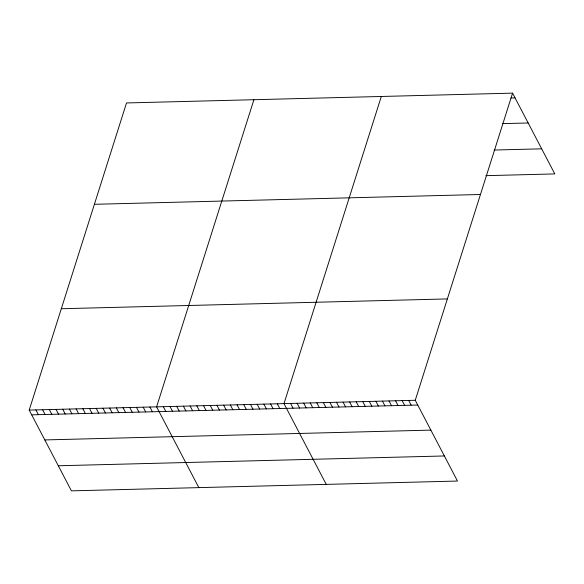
<?xml version="1.0" encoding="UTF-8"?>
<svg xmlns="http://www.w3.org/2000/svg" width="584" height="584" viewBox="0 0 584 584"><rect width="100%" height="100%" fill="white"/><g stroke="black" fill="none" stroke-linecap="round" stroke-linejoin="round"><path stroke-width="0.88" d="M512.569 93.141L415.26 400.274L457.491 481.048L71.43 490.859L29.2 410.085L126.509 102.952L512.569 93.141L554.8 173.915L485.888 175.667M253.909 99.718L156.6 406.851L198.83 487.618M381.308 96.477L283.999 403.61L326.23 484.384M510.956 98.002L515.059 97.893M502.744 123.625L528.17 122.983M494.101 150.037L541.682 148.825M94.396 204.305L480.464 194.494M61.313 308.732L447.373 298.92M29.2 410.085L415.26 400.274M31.682 414.837L417.75 405.026M44.8 439.927L430.861 430.116M58.312 465.769L444.373 455.965M408.698 400.441L411.187 405.194M402.135 400.609L404.624 405.362M395.572 400.777L398.062 405.53M389.01 400.945L391.499 405.697M382.447 401.106L384.936 405.865M375.884 401.274L378.374 406.026M369.322 401.442L371.811 406.194M362.759 401.609L365.241 406.362M356.196 401.777L358.678 406.53M349.633 401.945L352.115 406.698M343.071 402.113L345.553 406.865M336.508 402.274L338.99 407.033M329.945 402.442L332.427 407.194M323.383 402.61L325.865 407.362M316.82 402.777L319.302 407.53M310.257 402.945L312.739 407.698M303.695 403.113L306.177 407.866M297.125 403.274L299.614 408.034M290.562 403.442L293.051 408.194M277.298 403.778L279.78 408.537M270.589 403.953L273.078 408.705M263.888 404.121L266.37 408.873M257.179 404.296L259.668 409.048M250.478 404.464L252.96 409.216M243.769 404.632L246.258 409.384M237.067 404.807L239.549 409.559M230.359 404.975L232.848 409.727M223.657 405.143L226.139 409.895M216.949 405.318L219.431 410.07M210.24 405.486L212.729 410.238M203.539 405.654L206.021 410.406M196.83 405.829L199.319 410.581M190.128 405.997L192.611 410.749M183.42 406.165L185.909 410.917M176.718 406.34L179.2 411.092M170.01 406.508L172.499 411.26M163.308 406.676L165.79 411.428M149.898 407.019L152.38 411.771M143.19 407.187L145.679 411.946M136.488 407.362L138.97 412.114M129.779 407.53L132.261 412.282M123.078 407.698L125.56 412.457M116.369 407.873L118.851 412.625M109.661 408.041L112.15 412.793M102.959 408.209L105.441 412.968M96.25 408.384L98.74 413.136M89.549 408.552L92.031 413.304M82.84 408.72L85.33 413.479M76.139 408.895L78.621 413.647M69.43 409.063L71.92 413.815M62.729 409.231L65.211 413.99M56.02 409.406L58.51 414.158M49.319 409.574L51.801 414.326M42.61 409.742L45.099 414.501M35.909 409.917L38.391 414.669"/></g></svg>
